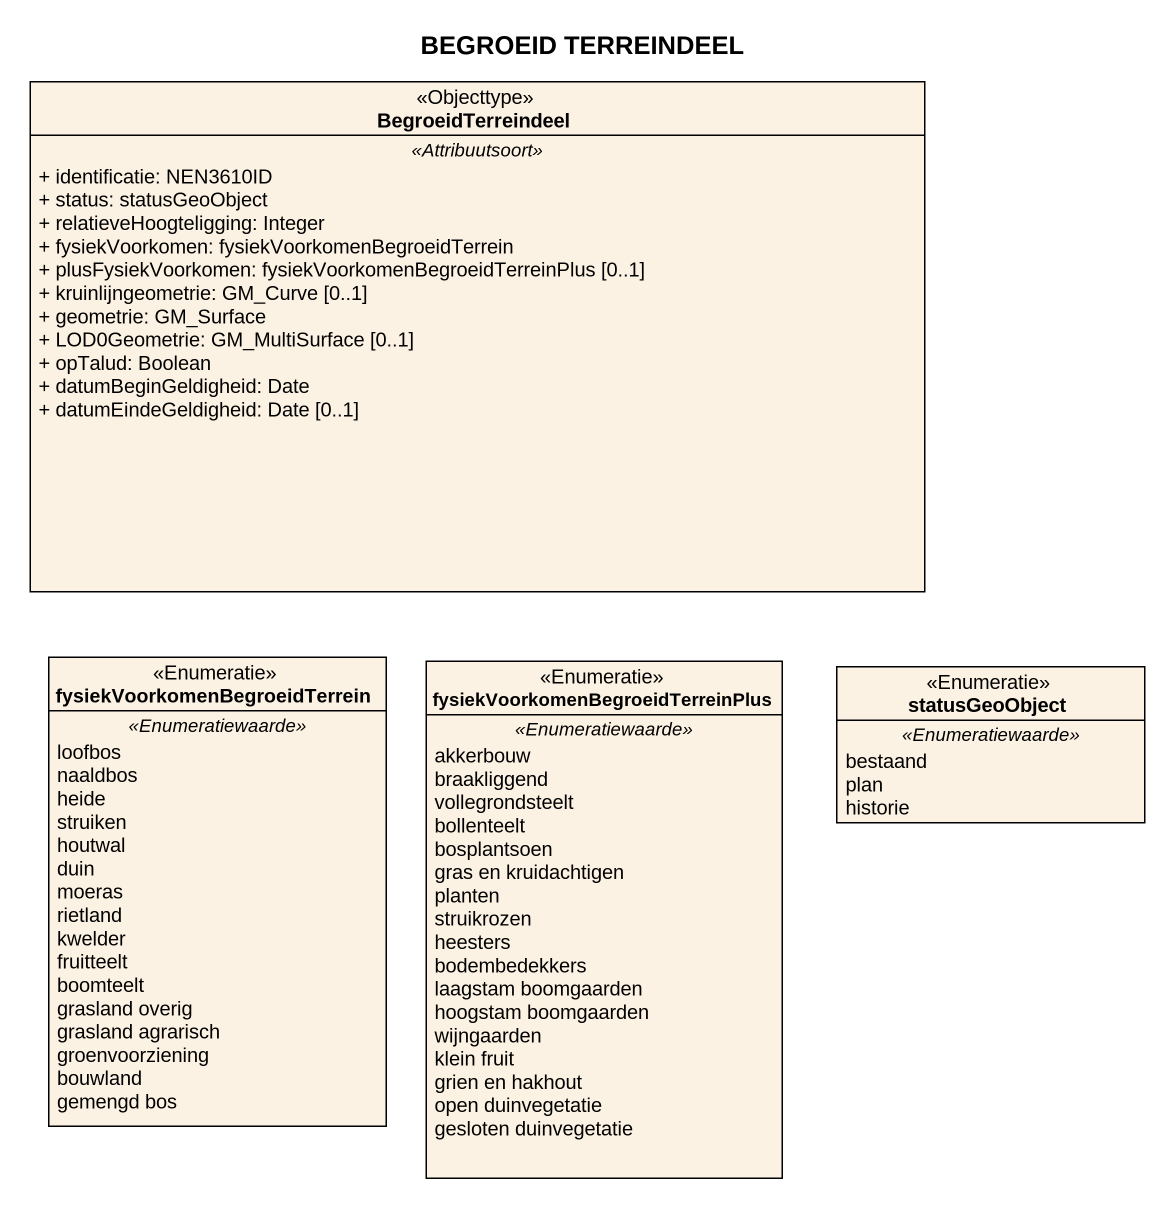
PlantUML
@startuml
title BEGROEID TERREINDEEL
hide circle
hide empty members
skinparam classAttributeIconSize 0
class BegroeidTerreindeel <<Objecttype>> {
  .. <<Attribuutsoort>> ..
  + identificatie: NEN3610ID
  + status: statusGeoObject
  + relatieveHoogteligging: Integer
  + fysiekVoorkomen: fysiekVoorkomenBegroeidTerrein
  + plusFysiekVoorkomen: fysiekVoorkomenBegroeidTerreinPlus [0..1]
  + kruinlijngeometrie: GM_Curve [0..1]
  + geometrie: GM_Surface
  + LOD0Geometrie: GM_MultiSurface [0..1]
  + opTalud: Boolean
  + datumBeginGeldigheid: Date
  + datumEindeGeldigheid: Date [0..1]
}
enum "fysiekVoorkomenBegroeidTerrein" as fysiekVoorkomenBegroeidTerre <<Enumeratie>> {
  .. <<Enumeratiewaarde>> ..
  loofbos
  naaldbos
  heide
  struiken
  houtwal
  duin
  moeras
  rietland
  kwelder
  fruitteelt
  boomteelt
  grasland overig
  grasland agrarisch
  groenvoorziening
  bouwland
  gemengd bos
}
enum "fysiekVoorkomenBegroeidTerreinPlus" as fysiekVoorkomenBegroeidTerre_2 <<Enumeratie>> {
  .. <<Enumeratiewaarde>> ..
  akkerbouw
  braakliggend
  vollegrondsteelt
  bollenteelt
  bosplantsoen
  gras en kruidachtigen
  planten
  struikrozen
  heesters
  bodembedekkers
  laagstam boomgaarden
  hoogstam boomgaarden
  wijngaarden
  klein fruit
  grien en hakhout
  open duinvegetatie
  gesloten duinvegetatie
}
enum statusGeoObject <<Enumeratie>> {
  .. <<Enumeratiewaarde>> ..
  bestaand
  plan
  historie
}
@enduml
